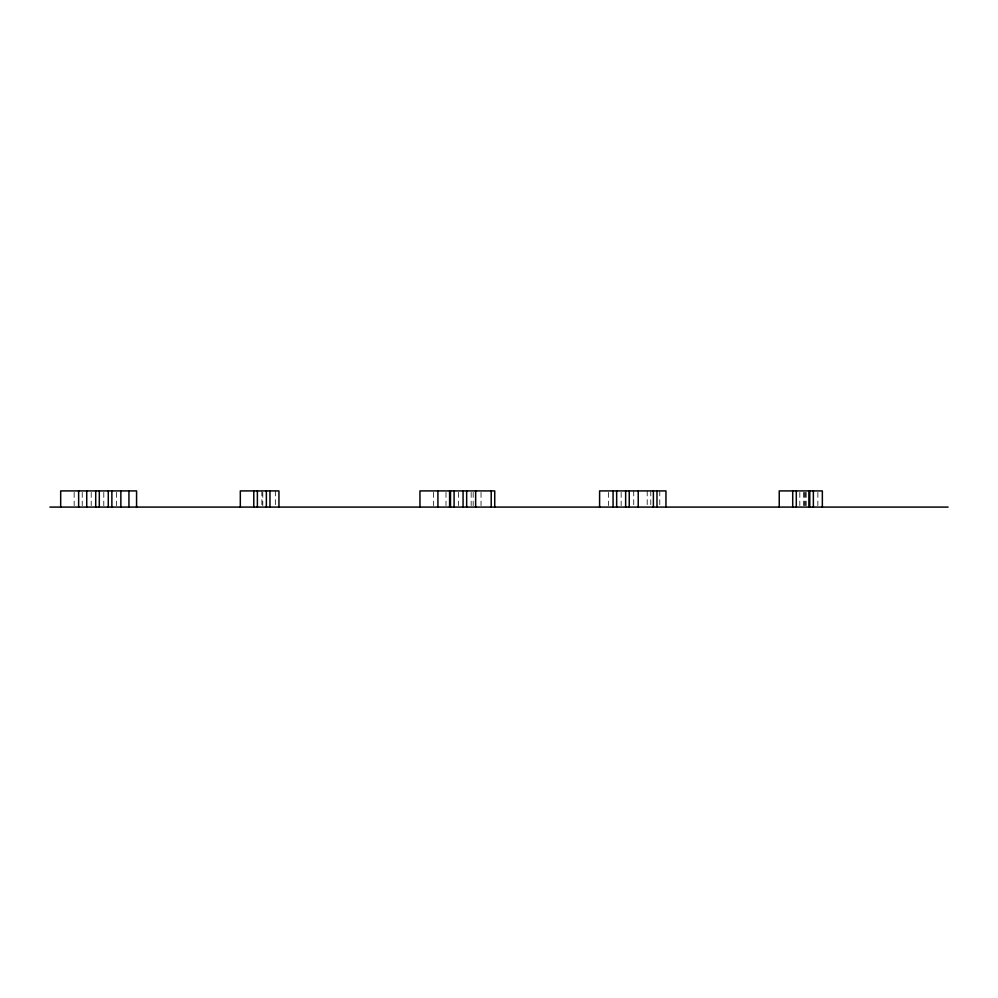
<?xml version="1.0" encoding="UTF-8"?>
<svg xmlns="http://www.w3.org/2000/svg" width="998" height="998" viewBox="0 0 998 998"><rect width="100%" height="100%" fill="white"/><g stroke="black" fill="none" stroke-linecap="round" stroke-linejoin="round"><path stroke-width="0.75" stroke-dasharray="4.99 3.74" d="M817.861 492.388L817.861 505.612M806.184 492.388L806.184 505.612M805.286 492.388L805.286 505.612M804.388 492.388L804.388 505.612M803.44 492.388L803.44 505.612M799.81 492.388L799.81 505.612M659.778 490.916L659.778 505.612M650.796 490.916L650.796 505.612M647.203 490.916L647.203 505.612M633.73 490.916L633.73 505.612M621.155 492.388L621.155 505.612M608.58 492.388L608.58 505.612M481.036 492.388L481.036 505.612M473.177 492.388L473.177 505.612M471.156 492.388L471.156 505.612M458.581 492.388L458.581 505.612M446.006 492.388L446.006 505.612M433.431 492.388L433.431 505.612M275.348 490.916L275.348 505.612M262.773 492.388L262.773 505.612M261.875 490.916L261.875 505.612M116.367 492.388L116.367 505.612M103.792 492.388L103.792 505.612M91.217 492.388L91.217 505.612M82.235 492.388L82.235 505.612M74.151 492.388L74.151 505.612"/><path stroke-width="1.5" d="M49.9 507.084L948.1 507.084M822.352 507.084L822.352 490.916L779.238 490.916L779.238 507.084M813.37 490.916L813.37 507.084M809.777 490.916L809.777 507.084M808.879 490.916L808.879 507.084M796.304 490.916L796.304 507.084M792.711 490.916L792.711 507.084M665.953 507.084L665.953 490.916L599.598 490.916L599.598 507.084M656.971 490.916L656.971 507.084M653.378 490.916L653.378 507.084M638.221 490.916L638.221 507.084M629.239 490.916L629.239 507.084M625.646 490.916L625.646 507.084M616.664 490.916L616.664 507.084M613.071 490.916L613.071 507.084M494.734 507.084L494.734 490.916L419.958 490.916L419.958 507.084M491.216 490.916L491.216 507.084M475.647 490.916L475.647 507.084M466.665 490.916L466.665 507.084M463.072 490.916L463.072 507.084M454.09 490.916L454.09 507.084M450.497 490.916L450.497 507.084M449.599 490.916L449.599 507.084M437.922 490.916L437.922 507.084M278.941 507.084L278.941 490.916L240.318 490.916L240.318 507.084M269.959 490.916L269.959 507.084M266.366 490.916L266.366 507.084M257.384 490.916L257.384 507.084M253.791 490.916L253.791 507.084M136.576 507.084L136.576 490.916L60.678 490.916L60.678 507.084M128.942 490.916L128.942 507.084M120.858 490.916L120.858 507.084M111.876 490.916L111.876 507.084M108.283 490.916L108.283 507.084M99.301 490.916L99.301 507.084M95.708 490.916L95.708 507.084M86.726 490.916L86.726 507.084M78.642 490.916L78.642 507.084"/></g></svg>
